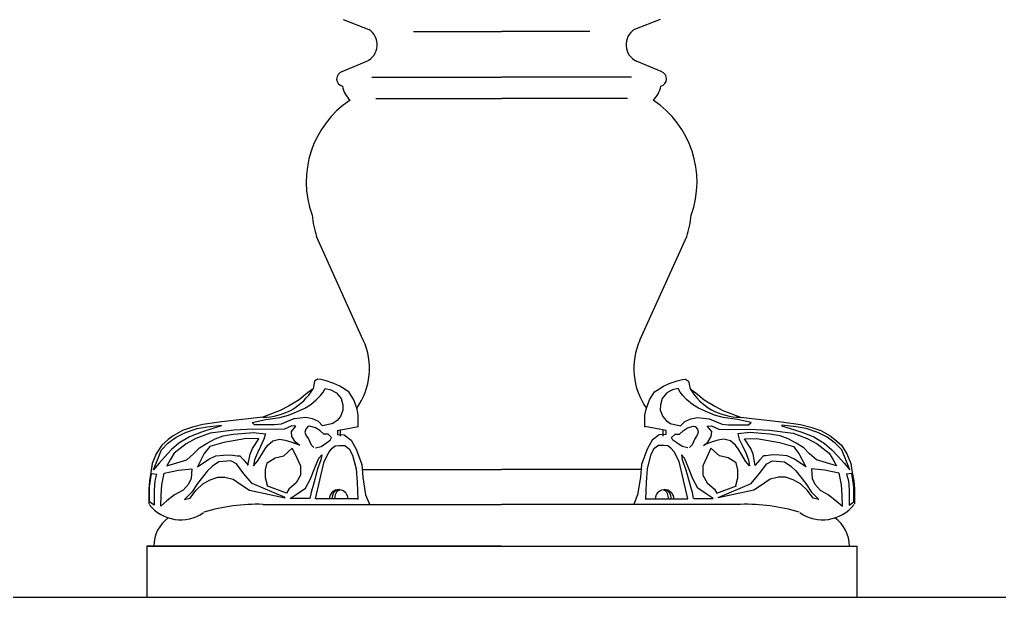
# Model space of a CAD drawing. Header units: millimetres. Extents: x 4238 to 14021, y -44 to 5418.
# Drawn here: x 12757 to 13178.4, y 1119.8 to 1368.2 of the extents above; entities that cross this region are included whole.
import ezdxf

# ---------------------------------------------------------------- set-up
doc = ezdxf.new("R2010")
doc.units = ezdxf.units.MM
doc.layers.add('cad-block.com', color=250, linetype='Continuous')

# ---------------------------------------------------------------- blocks, each defined once
blk = doc.blocks.new('Street light 3_side_cad-block.com')
at = {"color": 0}
for p, q in [((-68.29, 248.39), (-57.25, 244.21)), ((68.07, 248.39), (57.02, 244.21)), ((-38.03, 243.33), (-0.22, 243.33)), ((37.81, 243.33), (0, 243.33)), ((-68.71, 226.03), (-58.14, 230.48)), ((68.48, 226.03), (57.92, 230.48)), ((-55.93, 223.7), (-0.22, 223.7)), ((55.71, 223.7), (0, 223.7)), ((-54.2, 214.46), (-0.22, 214.46)), ((53.97, 214.46), (0, 214.46)), ((-59.61, 110.65), (-79.7, 155.11)), ((59.38, 110.65), (79.48, 155.11)), ((-80.55, 92.9), (-81.2, 89.73)), ((-79.24, 93.77), (-80.55, 92.9)), ((-77.93, 93.66), (-79.24, 93.77)), ((-75.63, 93.12), (-77.93, 93.66)), ((-72.25, 91.92), (-75.63, 93.12)), ((72.02, 91.92), (75.41, 93.12)), ((75.41, 93.12), (77.7, 93.66)), ((77.7, 93.66), (79.01, 93.77)), ((79.01, 93.77), (80.32, 92.9)), ((80.32, 92.9), (80.98, 89.73)), ((-81.2, 89.73), (-83.61, 87.88)), ((-69.74, 90.82), (-72.25, 91.92)), ((-65.8, 88.42), (-69.74, 90.82)), ((65.58, 88.42), (69.51, 90.82)), ((69.51, 90.82), (72.02, 91.92)), ((80.98, 89.73), (83.38, 87.88)), ((-87.21, 84.93), (-91.8, 82.2)), ((-83.61, 87.88), (-87.21, 84.93)), ((-63.73, 84.93), (-65.8, 88.42)), ((-62.31, 80.99), (-63.73, 84.93)), ((62.08, 80.99), (63.5, 84.93)), ((63.5, 84.93), (65.58, 88.42)), ((83.38, 87.88), (86.99, 84.93)), ((86.99, 84.93), (91.57, 82.2)), ((-95.29, 80.34), (-102.86, 77.5)), ((-91.8, 82.2), (-95.29, 80.34)), ((-61.76, 78.37), (-62.31, 80.99)), ((61.54, 78.37), (62.08, 80.99)), ((91.57, 82.2), (95.07, 80.34)), ((95.07, 80.34), (102.64, 77.5)), ((-102.86, 77.5), (-120.56, 75.43)), ((-61.76, 73.24), (-61.76, 78.37)), ((61.54, 73.24), (61.54, 78.37)), ((102.64, 77.5), (120.33, 75.43)), ((-137.38, 71.71), (-141.42, 69.53)), ((-133.12, 73.24), (-137.38, 71.71)), ((-128.64, 74.33), (-133.12, 73.24)), ((-120.56, 75.43), (-128.64, 74.33)), ((-70.85, 71.74), (-61.65, 73.46)), ((70.62, 71.74), (61.43, 73.46)), ((120.33, 75.43), (128.42, 74.33)), ((128.42, 74.33), (132.9, 73.24)), ((132.9, 73.24), (137.16, 71.71)), ((137.16, 71.71), (141.2, 69.53)), ((-143.5, 67.89), (-146.23, 65.38)), ((-141.42, 69.53), (-143.5, 67.89)), ((141.2, 69.53), (143.27, 67.89)), ((143.27, 67.89), (146, 65.38)), ((-146.23, 65.38), (-148.63, 61.77)), ((146, 65.38), (148.41, 61.77)), ((-148.63, 61.77), (-150.38, 57.62)), ((148.41, 61.77), (150.15, 57.62)), ((-150.38, 57.62), (-150.92, 53.69)), ((-60.04, 54.92), (-0.22, 54.92)), ((59.82, 54.92), (0, 54.92)), ((150.15, 57.62), (150.7, 53.69)), ((-150.92, 53.69), (-151.58, 50.09)), ((150.7, 53.69), (151.35, 50.09)), ((-151.58, 50.09), (-151.91, 46.59)), ((-151.91, 46.59), (-151.91, 40.26)), ((151.35, 50.09), (151.68, 46.59)), ((151.68, 46.59), (151.68, 40.26)), ((-102.85, 40), (-0.22, 40)), ((102.62, 40), (0, 40)), ((-0.22, 22), (-152.72, 22)), ((0, 22), (152.5, 22))]:
    blk.add_line(p, q, dxfattribs=at)
for points in [[(-72.61, 74.77), (-77.09, 73.79), (-78.94, 75.65), (-81.46, 76.74), (-84.3, 77.28), (-86.81, 77.06), (-89.43, 76.74), (-92.6, 75.54), (-95, 74.44), (-97.73, 74.23), (-101.23, 74.12), (-106.36, 74.12), (-107.45, 75.21), (-101.55, 76.41), (-95.44, 77.28), (-91.72, 78.38), (-87.68, 80.01), (-84.73, 81.32), (-82.22, 82.96), (-79.82, 84.93), (-78.07, 86.79), (-76.87, 88.21), (-76, 89.84), (-73.59, 89.19), (-71.19, 87.99), (-69.11, 85.58), (-68.46, 82.74), (-68.35, 80.45), (-69.44, 77.83), (-70.86, 76.08), (-72.94, 74.55)], [(72.39, 74.77), (76.86, 73.79), (78.72, 75.65), (81.23, 76.74), (84.07, 77.28), (86.58, 77.06), (89.21, 76.74), (92.37, 75.54), (94.78, 74.44), (97.51, 74.23), (101, 74.12), (106.14, 74.12), (107.23, 75.21), (101.33, 76.41), (95.21, 77.28), (91.5, 78.38), (87.46, 80.01), (84.51, 81.32), (82, 82.96), (79.59, 84.93), (77.85, 86.79), (76.65, 88.21), (75.77, 89.84), (73.37, 89.19), (70.97, 87.99), (68.89, 85.58), (68.24, 82.74), (68.13, 80.45), (69.22, 77.83), (70.64, 76.08), (72.71, 74.55)], [(-120.56, 73.79), (-123.84, 72.7), (-129.19, 71.06), (-134.32, 69.09), (-138.91, 66.25), (-142.19, 63.41), (-145.03, 60.46), (-147.43, 57.73), (-149.83, 54.89), (-146.45, 63.41), (-143.61, 66.25), (-140.11, 68.87), (-136.07, 70.84), (-131.04, 72.59), (-126.78, 73.35), (-120.56, 74.01)], [(-86.92, 65.27), (-88.77, 66.8), (-90.3, 69.2), (-90.52, 71.39), (-88.56, 73.68), (-90.41, 73.79), (-93.47, 72.26), (-97.51, 72.15), (-106.8, 72.26), (-115.32, 71.93), (-125.47, 70.62), (-131.59, 68.33), (-135.85, 66.03), (-140.98, 61.99), (-142.73, 59.15), (-144.15, 56.53), (-139.78, 57.84), (-135.52, 59.15), (-132.57, 61.77), (-130.06, 64.29), (-126.78, 66.36), (-123.29, 68.22), (-119.9, 69.53), (-115.53, 70.18), (-111.82, 70.51), (-107.02, 70.84), (-101.66, 70.29), (-102.32, 68), (-103.85, 64.94), (-105.16, 62.1), (-106.36, 59.15), (-106.8, 56.53), (-105.05, 58.5), (-103.41, 61.23), (-101.88, 63.85), (-100.68, 65.49), (-98.5, 67.34), (-95.66, 68), (-93.14, 67.56), (-90.74, 66.91), (-87.25, 65.6)], [(-80.23, 64.28), (-77.72, 64.94), (-75.43, 66.47), (-73.79, 67.56), (-73.24, 68.76), (-74.77, 70.18), (-76.63, 70.18), (-78.37, 71.71), (-80.12, 72.91), (-82.63, 73.68), (-83.4, 73.46), (-84.38, 72.36), (-84.71, 71.05), (-84.27, 69.74), (-83.18, 68.1), (-82.09, 65.59), (-80.89, 64.39)], [(-70.72, 71.74), (-70.72, 70.03), (-67.82, 69.9), (-64.8, 67.53), (-62.7, 63.72), (-60.2, 57.15), (-59.81, 51.76), (-58.63, 44.14), (-56.92, 40.07)], [(-69.5, 72.13), (-69.5, 69.37)], [(70.49, 71.74), (70.49, 70.03), (67.6, 69.9), (64.58, 67.53), (62.48, 63.72), (59.98, 57.15), (59.58, 51.76), (58.4, 44.14), (56.69, 40.07)], [(69.27, 72.13), (69.27, 69.37)], [(80.01, 64.28), (77.49, 64.94), (75.2, 66.47), (73.56, 67.56), (73.02, 68.76), (74.55, 70.18), (76.4, 70.18), (78.15, 71.71), (79.9, 72.91), (82.41, 73.68), (83.17, 73.46), (84.16, 72.36), (84.49, 71.05), (84.05, 69.74), (82.96, 68.1), (81.86, 65.59), (80.66, 64.39)], [(86.69, 65.27), (88.55, 66.8), (90.08, 69.2), (90.3, 71.39), (88.33, 73.68), (90.19, 73.79), (93.25, 72.26), (97.29, 72.15), (106.57, 72.26), (115.09, 71.93), (125.25, 70.62), (131.37, 68.33), (135.63, 66.03), (140.76, 61.99), (142.51, 59.15), (143.93, 56.53), (139.56, 57.84), (135.3, 59.15), (132.35, 61.77), (129.84, 64.29), (126.56, 66.36), (123.07, 68.22), (119.68, 69.53), (115.31, 70.18), (111.6, 70.51), (106.79, 70.84), (101.44, 70.29), (102.09, 68), (103.62, 64.94), (104.93, 62.1), (106.14, 59.15), (106.57, 56.53), (104.83, 58.5), (103.19, 61.23), (101.66, 63.85), (100.46, 65.49), (98.27, 67.34), (95.43, 68), (92.92, 67.56), (90.52, 66.91), (87.02, 65.6)], [(120.33, 73.79), (123.61, 72.7), (128.96, 71.06), (134.1, 69.09), (138.68, 66.25), (141.96, 63.41), (144.8, 60.46), (147.2, 57.73), (149.61, 54.89), (146.22, 63.41), (143.38, 66.25), (139.89, 68.87), (135.84, 70.84), (130.82, 72.59), (126.56, 73.35), (120.33, 74.01)], [(-109.2, 56.75), (-108.33, 61.56), (-107.23, 63.96), (-104.5, 68.22), (-109.86, 68.33), (-119.58, 66.58), (-125.58, 64.94), (-127.99, 61.88), (-130.94, 56.2), (-126.02, 59.48), (-122.96, 60.9), (-119.69, 61.12), (-116.74, 61.23), (-113.79, 60.9), (-112.69, 60.9), (-111.17, 59.15), (-109.09, 56.86)], [(108.98, 56.75), (108.1, 61.56), (107.01, 63.96), (104.28, 68.22), (109.63, 68.33), (119.35, 66.58), (125.36, 64.94), (127.76, 61.88), (130.71, 56.2), (125.8, 59.48), (122.74, 60.9), (119.46, 61.12), (116.51, 61.23), (113.56, 60.9), (112.47, 60.9), (110.94, 59.15), (108.87, 56.86)], [(-100.81, 48.08), (-101.73, 51.37), (-101.73, 54.78), (-100.94, 57.81), (-97.53, 60.04), (-93.85, 60.83), (-90.17, 64.12), (-88.33, 60.3), (-86.62, 56.62), (-86.62, 52.55), (-88.46, 49.26), (-91.61, 46.5), (-92.66, 44.8), (-101.07, 47.95)], [(-61.81, 42.33), (-80.16, 42.33), (-76.45, 58.39), (-74.27, 62.54), (-72.96, 64.18), (-71.64, 65.16), (-69.79, 65.27), (-67.6, 65.27), (-65.64, 63.85), (-64.22, 61.12), (-62.69, 55.22), (-62.25, 49.54), (-61.92, 42.11)], [(61.59, 42.33), (79.94, 42.33), (76.23, 58.39), (74.04, 62.54), (72.73, 64.18), (71.42, 65.16), (69.56, 65.27), (67.38, 65.27), (65.41, 63.85), (63.99, 61.12), (62.46, 55.22), (62.03, 49.54), (61.7, 42.11)], [(100.59, 48.08), (101.51, 51.37), (101.51, 54.78), (100.72, 57.81), (97.3, 60.04), (93.62, 60.83), (89.94, 64.12), (88.1, 60.3), (86.39, 56.62), (86.39, 52.55), (88.23, 49.26), (91.39, 46.5), (92.44, 44.8), (100.85, 47.95)], [(-82.81, 42.56), (-91.09, 42.56), (-88.06, 44.53), (-84.52, 46.9), (-82.28, 50.97), (-80.44, 55.7), (-78.73, 59.91), (-77.42, 61.22), (-77.81, 59.12), (-79.39, 54.78), (-80.44, 50.71), (-81.49, 47.16), (-82.02, 45.19), (-82.54, 42.56)], [(82.58, 42.56), (90.86, 42.56), (87.84, 44.53), (84.29, 46.9), (82.06, 50.97), (80.22, 55.7), (78.51, 59.91), (77.19, 61.22), (77.59, 59.12), (79.17, 54.78), (80.22, 50.71), (81.27, 47.16), (81.79, 45.19), (82.32, 42.56)], [(-133.4, 55.31), (-133.67, 51.1), (-134.85, 48.74), (-137.08, 46.11), (-140.76, 44.14), (-144.05, 41.51), (-146.68, 39.28), (-146.55, 43.88), (-146.28, 48.34), (-145.23, 53.34), (-142.47, 54), (-139.06, 54.65), (-133.4, 55.31)], [(-93.19, 42.96), (-107.38, 49), (-110.95, 53.14), (-114.11, 57.4), (-116.63, 58.72), (-121.76, 58.28), (-124.49, 56.42), (-126.68, 54.35), (-130.94, 48.99), (-133.34, 45.28), (-136.51, 42.11), (-134.1, 42.66), (-131.7, 45.94), (-128.64, 48.78), (-125.47, 50.52), (-122.2, 51.62), (-119.14, 51.72), (-115.64, 50.85), (-112.26, 48.56), (-108.57, 46.11), (-93.19, 42.83)], [(92.97, 42.96), (107.16, 49), (110.72, 53.14), (113.89, 57.4), (116.4, 58.72), (121.54, 58.28), (124.27, 56.42), (126.45, 54.35), (130.71, 48.99), (133.11, 45.28), (136.28, 42.11), (133.88, 42.66), (131.48, 45.94), (128.42, 48.78), (125.25, 50.52), (121.97, 51.62), (118.92, 51.72), (115.42, 50.85), (112.03, 48.56), (108.34, 46.11), (92.97, 42.83)], [(133.18, 55.31), (133.44, 51.1), (134.63, 48.74), (136.86, 46.11), (140.54, 44.14), (143.83, 41.51), (146.45, 39.28), (146.32, 43.88), (146.06, 48.34), (145.01, 53.34), (142.25, 54), (138.83, 54.65), (133.18, 55.31)], [(-148.52, 52.94), (-149.31, 50.05), (-149.57, 46.24), (-149.57, 43.22), (-149.57, 39.67), (-151.54, 41.12), (-151.54, 47.56), (-150.75, 53.21), (-148.39, 52.94)], [(148.29, 52.94), (149.08, 50.05), (149.35, 46.24), (149.35, 43.22), (149.35, 39.67), (151.32, 41.12), (151.32, 47.56), (150.53, 53.21), (148.16, 52.94)]]:
    blk.add_lwpolyline(points, dxfattribs=at)
blk.add_lwpolyline([(-152.61, 22), (152.61, 22), (152.61, 0), (-152.61, 0)], close=True, dxfattribs=at)
for centre, radius, start, end in [((-61.43, 237.59), 7.83, 294.8159, 57.7213), ((61.21, 237.59), 7.83, 122.2787, 245.1841), ((-67.8, 222.9), 3.26, 106.2196, 255.8823), ((67.57, 222.9), 3.26, 284.1177, 73.7804), ((-57.53, 221.93), 11.27, 191.2184, 226.4032), ((57.31, 221.93), 11.27, 313.5968, 348.7816), ((-41.97, 178.62), 42.19, 123.5863, 199.8581), ((41.75, 178.62), 42.19, 340.1419, 56.4137), ((-36.58, 169.04), 45.32, 186.0139, 197.8994), ((36.36, 169.04), 45.32, 342.1006, 353.9861), ((-86.59, 98.42), 29.63, 324.6858, 24.3682), ((86.37, 98.42), 29.63, 155.6318, 215.3142), ((-102.58, 102.29), 24.79, 269.3345, 329.5693), ((102.35, 102.29), 24.79, 210.4307, 270.6655), ((-70.2, 42.33), 4, 87.5065, 180.0012), ((-69.67, 43.04), 3.31, 96.1785, 192.3138), ((-68.44, 43.11), 3.39, 110.3599, 193.3419), ((-70.2, 42.33), 4, 0, 81.7548), ((69.97, 42.33), 4, 98.2452, 180), ((68.22, 43.11), 3.39, 346.6581, 69.6401), ((69.44, 43.04), 3.31, 347.6862, 83.8215), ((69.97, 42.33), 4, 359.9988, 92.4935), ((-138.18, 50.66), 17.3, 218.4183, 304.7571), ((-105.27, -38.09), 78.13, 88.2258, 107.0367), ((105.04, -38.09), 78.13, 72.9633, 91.7742), ((137.96, 50.66), 17.3, 235.2429, 321.5817), ((-134.72, 22), 15, 125.6736, 180), ((134.5, 22), 15, 0, 54.3264)]:
    blk.add_arc(centre, radius, start, end, dxfattribs=at)

msp = doc.modelspace()

# ---------------------------------------------------------------- linework, layer by layer
at = {"layer": 'cad-block.com'}
msp.add_line((14021.25, 1119.78), (4238.44, 1119.78), dxfattribs=at)

# ---------------------------------------------------------------- block references
msp.add_blockref('Street light 3_side_cad-block.com', (12964.44, 1119.78), dxfattribs=at)

doc.saveas('drawing.dxf')
